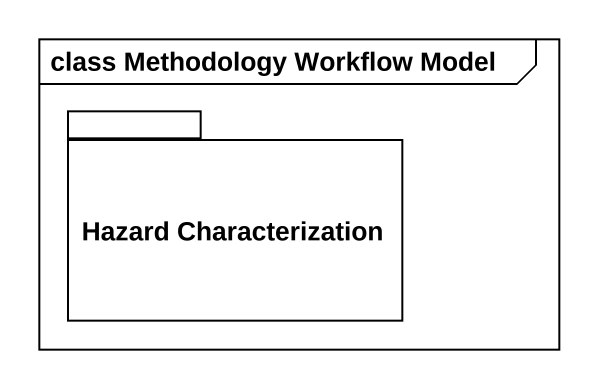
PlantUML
@startuml
mainframe class Methodology Workflow Model
package "Hazard Characterization" as Hazard_Characterization {
}
@enduml
